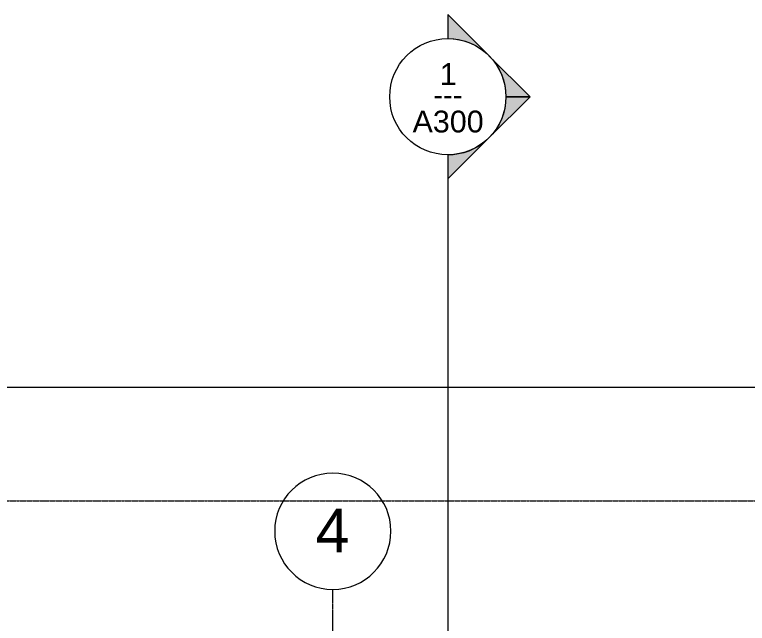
# Model space of a CAD drawing. Header units: inches. Extents: x 1814 to 6957, y -360 to 681.
# Drawn here: x 2368.9 to 2671.5, y 429.4 to 680.9 of the extents above; entities that cross this region are included whole.
import ezdxf

# ---------------------------------------------------------------- set-up
doc = ezdxf.new("R2010")
doc.units = ezdxf.units.IN
doc.header["$MEASUREMENT"] = 0
doc.linetypes.add('Aligning Line 1_8_', pattern=[0.25, 0.125, -0.125])
doc.linetypes.add('Grid Line 1_2_', pattern=[0.875, 0.5, -0.125, 0.125, -0.125])
for name, color, linetype, lineweight in [('0-1', 7, 'Continuous', 5), ('G-ANNO-SYMB', 111, 'Aligning Line 1_8_', 9), ('G-ANNO-SYMB-1', 191, 'Aligning Line 1_8_', 9), ('G-ANNO-SYMB-2', 147, 'Aligning Line 1_8_', 9), ('G-ANNO-SYMB-3', 111, 'Continuous', 9), ('S-GRID-1', 1, 'Grid Line 1_2_', 9), ('S-GRID-IDEN', 1, 'Continuous', 9)]:
    doc.layers.add(name, color=color, linetype=linetype, lineweight=lineweight)
doc.styles.add('Arial', font='arial.ttf', dxfattribs={"height": 9})
doc.styles.add('Arial_1', font='arial.ttf', dxfattribs={"height": 18})
doc.styles.add('Century Gothic', font='ufonts.com_century-gothic.ttf', dxfattribs={"height": 9})

# ---------------------------------------------------------------- blocks, each defined once
blk = doc.blocks.new('CTR - 2nd Phase_rvt-1-SECTION _ CENTER LOOKING WEST')
at = {"layer": 'G-ANNO-SYMB-1'}
blk.add_line((1910.88, 526.95), (4071.99, 526.95), dxfattribs=at)
blk = doc.blocks.new('CTR - 1st Phase - Common Walls_rvt-1-SECTION _ CENTER LOOKING WEST')
at = {"layer": 'G-ANNO-SYMB-2'}
for p, q in [((1910.88, 526.95), (4071.99, 526.95)), ((1910.88, 526.95), (4071.99, 526.95)), ((1910.96, 526.95), (4071.96, 526.95)), ((1910.88, 480), (4071.99, 480))]:
    blk.add_line(p, q, dxfattribs=at)
blk = doc.blocks.new('CTR - 1st Phase -Stairs _ Elevators_rvt-1-SECTION _ CENTER LOOKING WEST')
at = {"layer": 'G-ANNO-SYMB-2'}
blk.add_line((1910.96, 526.95), (4071.96, 526.95), dxfattribs=at)
blk = doc.blocks.new('Section - Section Head - Filled-22785-SECTION _ CENTER LOOKING WEST')
at = {"layer": 'G-ANNO-SYMB-3'}
h = blk.add_hatch(color=256, dxfattribs=at)
edge = h.paths.add_edge_path(flags=0)
edge.add_line((2563.93, -308.66), (2547.82, -292.55))
edge.add_line((2547.82, -292.55), (2547.82, -302.46))
edge.add_arc((2547.82, -326.49), 24.03, 47.9216, 90, ccw=False)
h = blk.add_hatch(color=256, dxfattribs=at)
edge = h.paths.add_edge_path(flags=0)
edge.add_arc((2547.82, -326.49), 24, 0, 45, ccw=False)
edge.add_line((2571.82, -326.49), (2581.76, -326.49))
edge.add_line((2581.76, -326.49), (2564.79, -309.52))
h = blk.add_hatch(color=256, dxfattribs=at)
edge = h.paths.add_edge_path(flags=0)
edge.add_line((2564.79, -343.46), (2581.76, -326.49))
edge.add_line((2581.76, -326.49), (2571.82, -326.49))
edge.add_arc((2547.82, -326.49), 24, 315, 360, ccw=False)
h = blk.add_hatch(color=256, dxfattribs=at)
edge = h.paths.add_edge_path(flags=0)
edge.add_arc((2547.82, -326.49), 24.03, 270, 312.0784, ccw=False)
edge.add_line((2547.82, -350.52), (2547.82, -360.43))
edge.add_line((2547.82, -360.43), (2563.93, -344.33))
for p, q in [((2547.82, -302.46), (2547.82, -292.55)), ((2547.82, -292.55), (2563.93, -308.66)), ((2564.79, -309.52), (2581.76, -326.49)), ((2581.76, -326.49), (2564.79, -343.46)), ((2571.82, -326.49), (2581.76, -326.49)), ((2581.76, -326.49), (2571.82, -326.49)), ((2563.93, -344.33), (2547.82, -360.43)), ((2547.82, -360.43), (2547.82, -350.52))]:
    blk.add_line(p, q, dxfattribs=at)
for centre, radius, start, end in [((2547.82, -326.52), 24, 90, 270), ((2547.82, -326.49), 24.03, 47.9216, 90), ((2547.82, -326.52), 24, 270, 90), ((2547.82, -326.49), 24, 360, 45), ((2547.82, -326.49), 24, 315, 360), ((2547.82, -326.49), 24.03, 270, 312.0784)]:
    blk.add_arc(centre, radius, start, end, dxfattribs=at)
blk = doc.blocks.new('Grid - Grid Head - Circle-50561-SECTION _ CENTER LOOKING WEST')
at = {"layer": 'S-GRID-IDEN'}
for start, end in [(360, 180), (180, 360)]:
    blk.add_arc((3481.32, 494.5), 24, start, end, dxfattribs=at)

msp = doc.modelspace()

# ---------------------------------------------------------------- linework, layer by layer
at = {"layer": 'G-ANNO-SYMB'}
for p, q in [((1910.88, 526.95), (4071.99, 526.95)), ((1910.88, 480), (4071.99, 480))]:
    msp.add_line(p, q, dxfattribs=at)
at = {"layer": 'G-ANNO-SYMB-3'}
msp.add_line((2547.82, 622.95), (2547.82, -302.49), dxfattribs=at)
at = {"layer": 'S-GRID-1'}
msp.add_line((2500.32, -159.84), (2500.32, 443.44), dxfattribs=at)

# ---------------------------------------------------------------- block references
at = {"layer": '0-1'}
for name in ['CTR - 2nd Phase_rvt-1-SECTION _ CENTER LOOKING WEST', 'CTR - 1st Phase - Common Walls_rvt-1-SECTION _ CENTER LOOKING WEST', 'CTR - 1st Phase -Stairs _ Elevators_rvt-1-SECTION _ CENTER LOOKING WEST']:
    msp.add_blockref(name, (0, 0), dxfattribs=at)
at = {"layer": 'G-ANNO-SYMB-3', "extrusion": (0, 0, -1), "rotation": 180}
msp.add_blockref('Section - Section Head - Filled-22785-SECTION _ CENTER LOOKING WEST', (0, 320.46), dxfattribs=at)
at = {"layer": 'S-GRID-IDEN'}
msp.add_blockref('Grid - Grid Head - Circle-50561-SECTION _ CENTER LOOKING WEST', (-981, -27.06), dxfattribs=at)

# ---------------------------------------------------------------- texts
at = {"layer": 'G-ANNO-SYMB-3', "char_height": 9, "attachment_point": 1}
for s, insert, width, style in [('1', (2544.5, 660.86), 8.484, 'Arial'), ('---', (2541.85, 652.36), 15.453, 'Century Gothic'), ('A300', (2533.26, 641.23), 35.754, 'Arial')]:
    msp.add_mtext(s, dxfattribs=dict(at, insert=insert, width=width, style=style))
at = {"layer": 'S-GRID-IDEN', "insert": (2493.19, 476.72), "char_height": 18, "width": 16.968, "attachment_point": 1, "style": 'Arial_1'}
msp.add_mtext('4', dxfattribs=at)

doc.saveas('drawing.dxf')
